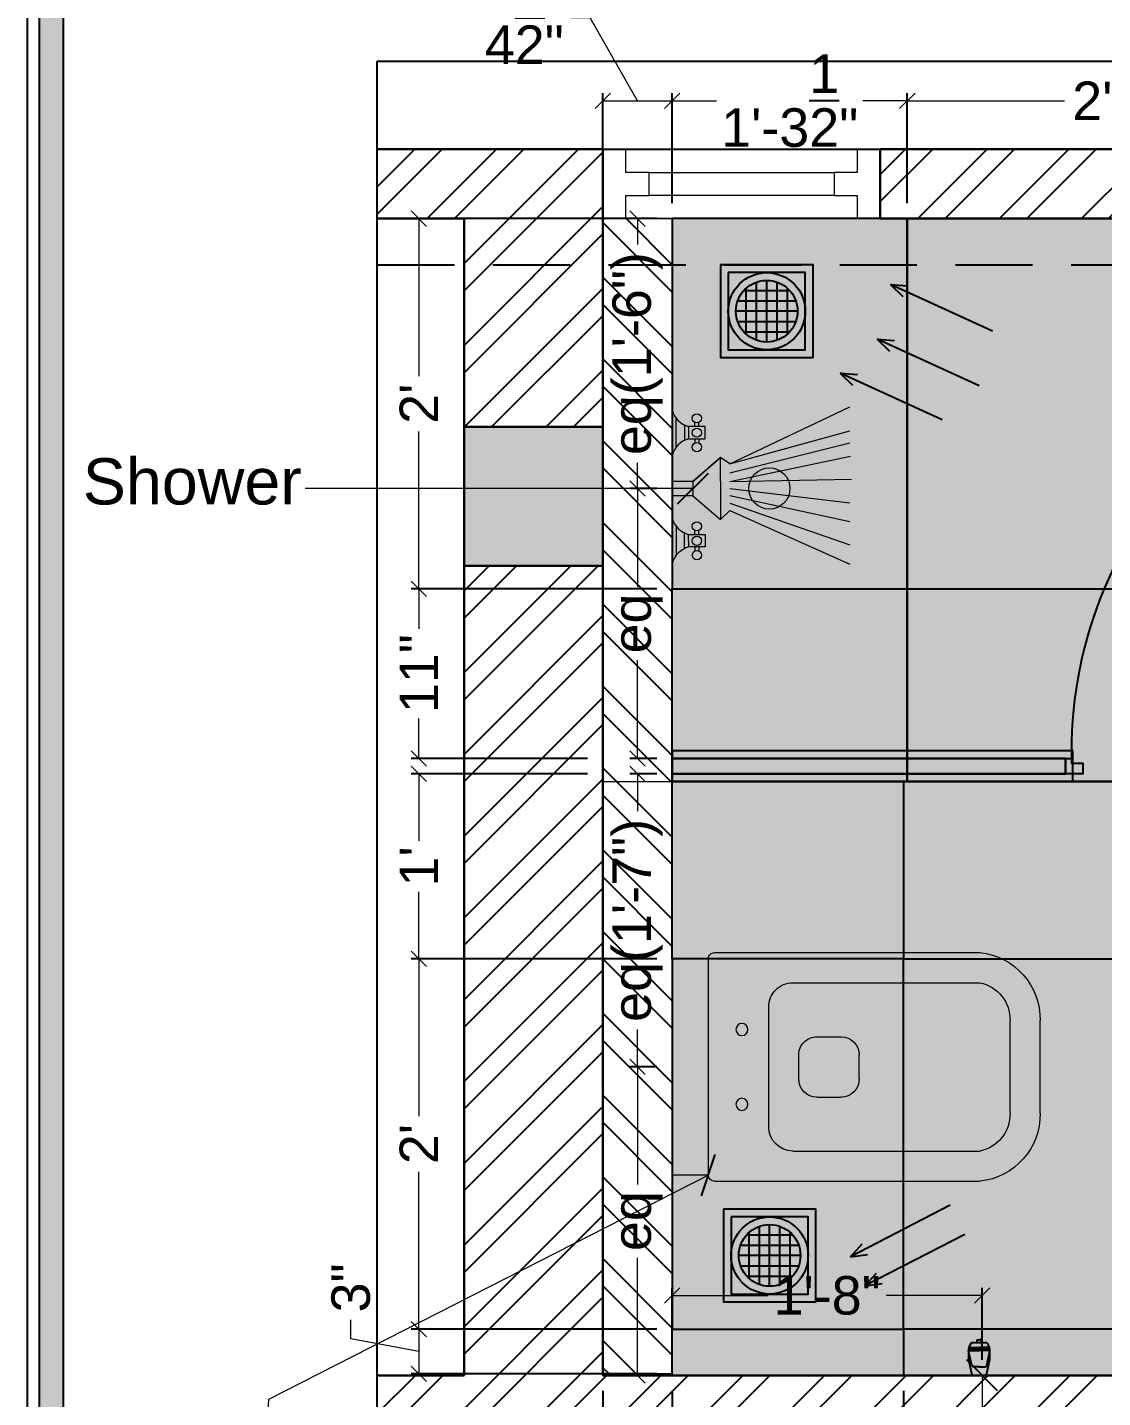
# Model space of a CAD drawing. Header units: millimetres. Extents: x 56222 to 3066687, y -650199 to -121287.
# Drawn here: x 148973.4 to 149043.1, y -183293.3 to -183204.5 of the extents above; entities that cross this region are included whole.
import ezdxf

# ---------------------------------------------------------------- set-up
doc = ezdxf.new("R2010")
doc.units = ezdxf.units.MM
doc.header["$MEASUREMENT"] = 0
doc.header["$PDMODE"] = 35
doc.linetypes.add('HIDDEN', pattern=[0.375, 0.25, -0.125])
doc.layers.get('Defpoints').update_dxf_attribs({"color": 220})
for name, color, linetype in [('AR ELE-5', 134, 'Continuous'), ('SANIT', 232, 'Continuous'), ('WC-DET', 8, 'Continuous')]:
    doc.layers.add(name, color=color, linetype=linetype)
for name, color, linetype, lineweight in [('BEAM', 160, 'HIDDEN', 25), ('COLUMN', 1, 'Continuous', 30), ('dim05', 1, 'Continuous', 13), ('ELEVATION', 250, 'Continuous', 9), ('FIRST FLOOR', 7, 'Continuous', 9), ('FIRST FLOOR ( DW_RAIL )', 7, 'Continuous', 9), ('FIRST FLOOR_( PLine )_', 251, 'Continuous', 30), ('FURNITURE', 32, 'Continuous', 9), ('LABALLING', 1, 'Continuous', 25), ('NAME PLATE', 7, 'Continuous', 25), ('UTILITY', 48, 'Continuous', 9), ('wall', 7, 'Continuous', 30), ('XX~SLAB ( BEAM )~ ( DIM )', 7, 'Continuous', 9)]:
    doc.layers.add(name, color=color, linetype=linetype, lineweight=lineweight)
doc.layers.add('hatch', color=253, linetype='Continuous', lineweight=0, transparency=0.4)
doc.layers.add('XX~SLAB ( PLINE )', color=251, linetype='Continuous', plot=False)
doc.styles.add('Aerial', font='arial.ttf')
doc.styles.add('Arial', font='arial.ttf')
doc.styles.get("Standard").update_dxf_attribs({"font": 'arial.ttf', "height": 6})
doc.dimstyles.new('ISO-25', dxfattribs={"dimtxt": 2.5, "dimasz": 1, "dimexe": 0.5, "dimexo": 1, "dimtad": 0, "dimdec": 1, "dimlunit": 4, "dimtxsty": 'Standard', "dimblk": 'OBLIQUE', "dimcen": 2.5, "dimclrd": 1, "dimclre": 1, "dimclrt": 5, "dimadec": 0, "dimazin": 0, "dimtfac": 1, "dimtdec": 1, "dimtmove": 0, "dimatfit": 3, "dimfxl": 1, "dimlwd": -1, "dimarcsym": 0})
doc.dimstyles.new('NEW ', dxfattribs={"dimtxt": 3, "dimasz": 2, "dimexe": 1, "dimexo": 1, "dimgap": 0.089996, "dimtad": 0, "dimtoh": 1, "dimzin": 3, "dimdsep": 46, "dimlunit": 4, "dimtxsty": 'Aerial', "dimblk": 'OBLIQUE', "dimcen": 0.089996, "dimdle": 1, "dimclrd": 252, "dimclre": 252, "dimclrt": 7, "dimadec": 0, "dimazin": 1, "dimtfac": 1, "dimtdec": 0, "dimtofl": 0, "dimtmove": 1, "dimatfit": 3, "dimldrblk": 'OBLIQUE', "dimfxl": 1, "dimtolj": 1, "dimtzin": 0, "dimlwd": 5, "dimlwe": 5, "dimarcsym": 0})
pattern_1 = [(45, (-4154.445, -2315.741), (-2.65165043, 2.65165043), []), (45, (-4152.677, -2315.741), (-2.65165043, 2.65165043), [])]

# ---------------------------------------------------------------- blocks, each defined once
blk = doc.blocks.new('A$C07311617')
at = {"layer": 'UTILITY'}
h = blk.add_hatch(color=7, dxfattribs=at)
h.paths.add_polyline_path([(-3.127, 2.017), (-3.127, 0), (-3.743, 0), (-3.743, 0.463), (-3.743, 1.416)])
h.paths.add_polyline_path([(-3.127, 0), (-3.127, -0.463), (-3.127, -2.017), (-3.743, -1.592), (-3.743, -0.463), (-3.743, 0)])
h = blk.add_hatch(color=7, dxfattribs=at)
h.paths.add_polyline_path([(0, 0.463), (0, 0), (-1.347, 0), (-1.347, 0.463)])
h.paths.add_polyline_path([(0, 0), (0, -0.463), (-1.347, -0.463), (-1.347, 0)])
at = {"layer": 'UTILITY', "color": 7}
for p, q in [((-3.743, 1.416), (-11.524, 4.901)), ((-3.743, 0.939), (-11.524, 3.663)), ((-1.735, 3.788), (-1.735, 4.055)), ((-1.468, 3.788), (-1.468, 4.055)), ((-0.801, 3.901), (-0.801, 2.882)), ((-0.267, 2.443), (-0.267, 4.331)), ((-1.735, 2.987), (-1.735, 2.72)), ((-1.468, 2.987), (-1.468, 2.72)), ((-3.743, 0.463), (-11.524, 2.152)), ((-3.127, 2.017), (-3.743, 1.416)), ((-3.127, -0.463), (-3.127, 2.017)), ((-1.347, 0.463), (-3.127, 2.017)), ((-3.743, 0), (-11.524, 0.925)), ((-3.127, 0.463), (-3.127, 1.416)), ((-1.347, -0.463), (-1.347, 0.463)), ((-1.347, 0.463), (0, 0.463)), ((0, -0.463), (0, 0.463)), ((-3.743, -0.463), (-11.621, -0.605)), ((-3.743, -0.463), (-11.574, -2.089)), ((-3.127, -0.463), (-3.127, -2.017)), ((-1.347, -0.463), (-3.127, -2.017)), ((-1.347, -0.463), (0, -0.463)), ((-3.743, -1.027), (-11.524, -2.957)), ((-3.743, -1.592), (-11.524, -5.299)), ((-3.743, -1.592), (-11.524, -3.73)), ((-3.743, -1.592), (-3.127, -2.017)), ((-1.735, -3.219), (-1.735, -2.952)), ((-1.468, -3.219), (-1.468, -2.952)), ((-0.801, -4.133), (-0.801, -3.115)), ((-0.267, -2.676), (-0.267, -4.564)), ((-1.735, -4.02), (-1.735, -4.287)), ((-1.468, -4.02), (-1.468, -4.287))]:
    blk.add_line(p, q, dxfattribs=at)
for points in [[(-1.068, 2.987), (-2.136, 2.987), (-2.136, 3.788), (-1.068, 3.788)], [(-1.068, -3.219), (-2.136, -3.219), (-2.136, -4.02), (-1.068, -4.02)]]:
    blk.add_lwpolyline(points, close=True, dxfattribs=at)
for points in [[(-1.347, 0.463), (-3.127, 2.017)], [(-3.127, -2.017), (-1.347, -0.463)]]:
    blk.add_lwpolyline(points, dxfattribs=at)
for centre, radius in [((-1.602, 4.321), 0.298), ((-1.602, 3.387), 0.298), ((-1.602, 2.453), 0.298), ((-6.306, 0), 1.335), ((-1.602, -2.685), 0.298), ((-1.602, -3.62), 0.298), ((-1.602, -4.554), 0.298)]:
    blk.add_circle(centre, radius, dxfattribs=at)
for centre, start, end in [((-1.468, 5.256), 285.25514, 344.74494), ((-1.468, 1.518), 15.25506, 74.74486), ((-1.468, -1.751), 285.25514, 344.74494), ((-1.468, -5.488), 15.25506, 74.74486)]:
    blk.add_arc(centre, 1.522, start, end, dxfattribs=at)
blk = doc.blocks.new('A$C775F2B7C')
at = {"layer": 'WC-DET', "color": 7}
for points in [[(0.0199, 0.0758), (0.0069, 0.0758, 0.150223), (0, 0.0598), (0, 0.0369), (0.0069, 0.004, 0.333354), (0.0114, 0), (0.0248, 0), (0.0382, 0, 0.333354), (0.0427, 0.004), (0.0496, 0.0369), (0.0496, 0.0598, 0.150223), (0.0427, 0.0758), (0.0297, 0.0758)], [(0.0199, 0.0758), (0.0199, 0.0819, -0.414214), (0.0206, 0.0826), (0.0248, 0.0826)], [(0.0248, 0.0758), (0.0199, 0.0758, 0.150223)], [(0.0297, 0.0758), (0.0297, 0.0819, 0.414214), (0.0289, 0.0826), (0.0248, 0.0826)], [(0.025, 0.0202), (0.0118, 0.0202, -0.354974), (0.0072, 0.0233), (0, 0.0572)], [(0.0246, 0.0202), (0.0378, 0.0202, 0.354974), (0.0423, 0.0233), (0.0496, 0.0572)]]:
    blk.add_lwpolyline(points, format="xyb", dxfattribs=at)
at = {"layer": 'WC-DET'}
for points in [[(0.0011, 0.0651), (0.0248, 0.0651)], [(0.0485, 0.0651), (0.0248, 0.0651)], [(0, 0.0575), (0.0248, 0.0575)], [(0.0005, 0.0627), (0.0248, 0.0627)], [(0.0491, 0.0627), (0.0248, 0.0627)], [(0.0496, 0.0575), (0.0248, 0.0575)]]:
    blk.add_lwpolyline(points, dxfattribs=at)
at = {"layer": 'WC-DET', "color": 7}
blk.add_lwpolyline([(0.0297, 0.0758), (0.0248, 0.0758)], dxfattribs=at)
blk = doc.blocks.new('NAHNYsquare')
at = {"color": 253}
for p, q in [((4.491, -1.652), (1.509, -1.652)), ((1.667, -4.476), (1.667, -1.495)), ((2.333, -4.871), (2.333, -1.1)), ((3, -0.986), (3, -4.986)), ((3.667, -4.871), (3.667, -1.1)), ((4.333, -4.476), (4.333, -1.495)), ((4.886, -2.319), (1.114, -2.319)), ((5, -2.986), (1, -2.986)), ((4.886, -3.652), (1.114, -3.652)), ((4.491, -4.319), (1.509, -4.319))]:
    blk.add_line(p, q, dxfattribs=at)
for points in [[(0, -5.986), (6, -5.986), (6, 0.014), (0, 0.014)], [(0.5, -5.486), (5.5, -5.486), (5.5, -0.486), (0.5, -0.486)]]:
    blk.add_lwpolyline(points, close=True)
for radius in [2.5, 2]:
    blk.add_circle((3, -2.986), radius)
blk = doc.blocks.new('_Oblique')
at = {"layer": 'wall', "color": 0, "lineweight": -2}
blk.add_line((-0.5, -0.5), (0.5, 0.5), dxfattribs=at)
blk = doc.blocks.new('*D913')
at = {"layer": 'Defpoints', "color": 0, "lineweight": 25, "transparency": 16777216}
for p in [(149010.708, -183291.896), (149015.208, -183291.896), (149010.708, -183299.703)]:
    blk.add_point(p, dxfattribs=at)
at = {"layer": 'dim05', "color": 1, "linetype": 'Continuous', "lineweight": -2, "transparency": 16777216}
for p, q in [((149010.708, -183292.896), (149010.708, -183300.203)), ((149015.208, -183292.896), (149015.208, -183300.203))]:
    blk.add_line(p, q, dxfattribs=at)
at = {"layer": 'dim05', "color": 1, "linetype": 'Continuous', "transparency": 16777216}
for p, q in [((149015.208, -183299.703), (149010.708, -183299.703)), ((149012.958, -183299.703), (149015.479, -183309.059)), ((149015.479, -183309.059), (149016.729, -183309.059))]:
    blk.add_line(p, q, dxfattribs=at)
at = {"layer": 'dim05', "color": 1, "transparency": 16777216, "rotation": 180}
blk.add_blockref('_Oblique', (149010.708, -183299.703), dxfattribs=at)
at = {"layer": 'dim05', "color": 1, "transparency": 16777216}
blk.add_blockref('_Oblique', (149015.208, -183299.703), dxfattribs=at)
at = {"layer": 'dim05', "color": 5, "lineweight": 25, "transparency": 16777216, "insert": (149019.753, -183309.059), "char_height": 2.5, "attachment_point": 5, "style": 'Arial'}
blk.add_mtext('4{\\H1x;\\S1/2;}"', dxfattribs=at)
blk = doc.blocks.new('*D914')
at = {"layer": 'Defpoints', "color": 0, "lineweight": 25, "transparency": 16777216}
for p in [(148998.781, -183264.896), (149015.208, -183264.896), (149015.208, -183288.896)]:
    blk.add_point(p, dxfattribs=at)
at = {"layer": 'dim05', "color": 1, "linetype": 'Continuous', "lineweight": -2, "transparency": 16777216}
for p, q in [((149014.208, -183264.896), (148998.281, -183264.896)), ((149014.208, -183288.896), (148998.281, -183288.896))]:
    blk.add_line(p, q, dxfattribs=at)
at = {"layer": 'dim05', "color": 1, "linetype": 'Continuous', "transparency": 16777216}
for p, q in [((148998.781, -183264.896), (148998.781, -183275.099)), ((148998.781, -183288.896), (148998.781, -183278.692))]:
    blk.add_line(p, q, dxfattribs=at)
at = {"layer": 'dim05', "color": 1, "transparency": 16777216}
for p, rotation in [((148998.781, -183264.896), 90), ((148998.781, -183288.896), 270)]:
    blk.add_blockref('_Oblique', p, dxfattribs=dict(at, rotation=rotation))
at = {"layer": 'dim05', "color": 5, "lineweight": 25, "transparency": 16777216, "insert": (148998.781, -183276.896), "char_height": 2.5, "attachment_point": 5, "rotation": 90, "style": 'Arial'}
blk.add_mtext("2'", dxfattribs=at)
blk = doc.blocks.new('*D915')
at = {"layer": 'Defpoints', "color": 0, "lineweight": 25, "transparency": 16777216}
for p in [(148998.781, -183252.896), (149010.708, -183252.896), (149015.208, -183264.896)]:
    blk.add_point(p, dxfattribs=at)
at = {"layer": 'dim05', "color": 1, "linetype": 'Continuous', "lineweight": -2, "transparency": 16777216}
for p, q in [((149009.708, -183252.896), (148998.281, -183252.896)), ((149014.208, -183264.896), (148998.281, -183264.896))]:
    blk.add_line(p, q, dxfattribs=at)
at = {"layer": 'dim05', "color": 1, "linetype": 'Continuous', "transparency": 16777216}
for p, q in [((148998.781, -183252.896), (148998.781, -183257.238)), ((148998.781, -183264.896), (148998.781, -183260.553))]:
    blk.add_line(p, q, dxfattribs=at)
at = {"layer": 'dim05', "color": 1, "transparency": 16777216}
for p, rotation in [((148998.781, -183252.896), 90), ((148998.781, -183264.896), 270)]:
    blk.add_blockref('_Oblique', p, dxfattribs=dict(at, rotation=rotation))
at = {"layer": 'dim05', "color": 5, "lineweight": 25, "transparency": 16777216, "insert": (148998.781, -183258.896), "char_height": 2.5, "attachment_point": 5, "rotation": 90, "style": 'Arial'}
blk.add_mtext("1'", dxfattribs=at)
blk = doc.blocks.new('*D916')
at = {"layer": 'Defpoints', "color": 0, "lineweight": 25, "transparency": 16777216}
for p in [(148998.781, -183240.896), (149015.208, -183240.896), (149010.708, -183251.896)]:
    blk.add_point(p, dxfattribs=at)
at = {"layer": 'dim05', "color": 1, "linetype": 'Continuous', "lineweight": -2, "transparency": 16777216}
for p, q in [((149014.208, -183240.896), (148998.281, -183240.896)), ((149009.708, -183251.896), (148998.281, -183251.896))]:
    blk.add_line(p, q, dxfattribs=at)
at = {"layer": 'dim05', "color": 1, "linetype": 'Continuous', "transparency": 16777216}
for p, q in [((148998.781, -183240.896), (148998.781, -183243.481)), ((148998.781, -183251.896), (148998.781, -183249.311))]:
    blk.add_line(p, q, dxfattribs=at)
at = {"layer": 'dim05', "color": 1, "transparency": 16777216}
for p, rotation in [((148998.781, -183240.896), 90), ((148998.781, -183251.896), 270)]:
    blk.add_blockref('_Oblique', p, dxfattribs=dict(at, rotation=rotation))
at = {"layer": 'dim05', "color": 5, "lineweight": 25, "transparency": 16777216, "insert": (148998.781, -183246.396), "char_height": 2.5, "attachment_point": 5, "rotation": 90, "style": 'Arial'}
blk.add_mtext('11"', dxfattribs=at)
blk = doc.blocks.new('*D917')
at = {"layer": 'Defpoints', "color": 0, "lineweight": 25, "transparency": 16777216}
for p in [(149015.208, -183209.256), (149010.708, -183216.896), (149015.208, -183216.896)]:
    blk.add_point(p, dxfattribs=at)
at = {"layer": 'dim05', "color": 1, "linetype": 'Continuous', "transparency": 16777216}
for p, q in [((149009.893, -183203.865), (149008.643, -183203.865)), ((149012.958, -183209.256), (149009.893, -183203.865)), ((149010.708, -183209.256), (149015.208, -183209.256))]:
    blk.add_line(p, q, dxfattribs=at)
at = {"layer": 'dim05', "color": 1, "linetype": 'Continuous', "lineweight": -2, "transparency": 16777216}
for p, q in [((149010.708, -183215.896), (149010.708, -183208.756)), ((149015.208, -183215.896), (149015.208, -183208.756))]:
    blk.add_line(p, q, dxfattribs=at)
at = {"layer": 'dim05', "color": 1, "transparency": 16777216, "rotation": 180}
blk.add_blockref('_Oblique', (149010.708, -183209.256), dxfattribs=at)
at = {"layer": 'dim05', "color": 1, "transparency": 16777216}
blk.add_blockref('_Oblique', (149015.208, -183209.256), dxfattribs=at)
at = {"layer": 'dim05', "color": 5, "lineweight": 25, "transparency": 16777216, "insert": (149005.619, -183203.865), "char_height": 2.5, "attachment_point": 5, "style": 'Arial'}
blk.add_mtext('4{\\H1x;\\S1/2;}"', dxfattribs=at)
blk = doc.blocks.new('*D918')
at = {"layer": 'Defpoints', "color": 0, "lineweight": 25, "transparency": 16777216}
for p in [(149030.458, -183209.256), (149015.208, -183216.896), (149030.458, -183216.896)]:
    blk.add_point(p, dxfattribs=at)
at = {"layer": 'dim05', "color": 1, "linetype": 'Continuous', "lineweight": -2, "transparency": 16777216}
for p, q in [((149015.208, -183215.896), (149015.208, -183208.756)), ((149030.458, -183215.896), (149030.458, -183208.756))]:
    blk.add_line(p, q, dxfattribs=at)
at = {"layer": 'dim05', "color": 1, "linetype": 'Continuous', "transparency": 16777216}
for p, q in [((149015.208, -183209.256), (149018.092, -183209.256)), ((149030.458, -183209.256), (149027.575, -183209.256))]:
    blk.add_line(p, q, dxfattribs=at)
at = {"layer": 'dim05', "color": 1, "transparency": 16777216, "rotation": 180}
blk.add_blockref('_Oblique', (149015.208, -183209.256), dxfattribs=at)
at = {"layer": 'dim05', "color": 1, "transparency": 16777216}
blk.add_blockref('_Oblique', (149030.458, -183209.256), dxfattribs=at)
at = {"layer": 'dim05', "color": 5, "lineweight": 25, "transparency": 16777216, "insert": (149022.833, -183209.256), "char_height": 2.5, "attachment_point": 5, "style": 'Arial'}
blk.add_mtext('1\'-3{\\H1x;\\S1/2;}"', dxfattribs=at)
blk = doc.blocks.new('*D919')
at = {"layer": 'Defpoints', "color": 0, "lineweight": 25, "transparency": 16777216}
for p in [(149030.458, -183209.256), (149030.458, -183216.896), (149054.458, -183216.896)]:
    blk.add_point(p, dxfattribs=at)
at = {"layer": 'dim05', "color": 1, "linetype": 'Continuous', "lineweight": -2, "transparency": 16777216}
for p, q in [((149030.458, -183215.896), (149030.458, -183208.756)), ((149054.458, -183215.896), (149054.458, -183208.756))]:
    blk.add_line(p, q, dxfattribs=at)
at = {"layer": 'dim05', "color": 1, "linetype": 'Continuous', "transparency": 16777216}
for p, q in [((149030.458, -183209.256), (149040.662, -183209.256)), ((149054.458, -183209.256), (149044.255, -183209.256))]:
    blk.add_line(p, q, dxfattribs=at)
at = {"layer": 'dim05', "color": 1, "transparency": 16777216, "rotation": 180}
blk.add_blockref('_Oblique', (149030.458, -183209.256), dxfattribs=at)
at = {"layer": 'dim05', "color": 1, "transparency": 16777216}
blk.add_blockref('_Oblique', (149054.458, -183209.256), dxfattribs=at)
at = {"layer": 'dim05', "color": 5, "lineweight": 25, "transparency": 16777216, "insert": (149042.458, -183209.256), "char_height": 2.5, "attachment_point": 5, "style": 'Arial'}
blk.add_mtext("2'", dxfattribs=at)
blk = doc.blocks.new('*D889')
at = {"layer": 'Defpoints', "color": 0, "lineweight": 25, "transparency": 16777216}
for p in [(149030.208, -183291.896), (149054.458, -183291.896), (149054.458, -183299.703)]:
    blk.add_point(p, dxfattribs=at)
at = {"layer": 'dim05', "color": 1, "linetype": 'Continuous', "lineweight": -2, "transparency": 16777216}
for p, q in [((149030.208, -183292.896), (149030.208, -183300.203)), ((149054.458, -183292.896), (149054.458, -183300.203))]:
    blk.add_line(p, q, dxfattribs=at)
at = {"layer": 'dim05', "color": 1, "linetype": 'Continuous', "transparency": 16777216}
for p, q in [((149030.208, -183299.703), (149040.537, -183299.703)), ((149054.458, -183299.703), (149044.13, -183299.703))]:
    blk.add_line(p, q, dxfattribs=at)
at = {"layer": 'dim05', "color": 1, "transparency": 16777216, "rotation": 180}
blk.add_blockref('_Oblique', (149030.208, -183299.703), dxfattribs=at)
at = {"layer": 'dim05', "color": 1, "transparency": 16777216}
blk.add_blockref('_Oblique', (149054.458, -183299.703), dxfattribs=at)
at = {"layer": 'dim05', "color": 5, "lineweight": 25, "transparency": 16777216, "insert": (149042.333, -183299.703), "char_height": 2.5, "attachment_point": 5, "style": 'Arial'}
blk.add_mtext("2'", dxfattribs=at)
blk = doc.blocks.new('*D890')
at = {"layer": 'Defpoints', "color": 0, "lineweight": 25, "transparency": 16777216}
for p in [(149015.208, -183291.896), (149030.208, -183291.896), (149015.208, -183299.703)]:
    blk.add_point(p, dxfattribs=at)
at = {"layer": 'dim05', "color": 1, "linetype": 'Continuous', "lineweight": -2, "transparency": 16777216}
for p, q in [((149015.208, -183292.896), (149015.208, -183300.203)), ((149030.208, -183292.896), (149030.208, -183300.203))]:
    blk.add_line(p, q, dxfattribs=at)
at = {"layer": 'dim05', "color": 1, "linetype": 'Continuous', "transparency": 16777216}
for p, q in [((149015.208, -183299.703), (149018.878, -183299.703)), ((149030.208, -183299.703), (149026.538, -183299.703))]:
    blk.add_line(p, q, dxfattribs=at)
at = {"layer": 'dim05', "color": 1, "transparency": 16777216, "rotation": 180}
blk.add_blockref('_Oblique', (149015.208, -183299.703), dxfattribs=at)
at = {"layer": 'dim05', "color": 1, "transparency": 16777216}
blk.add_blockref('_Oblique', (149030.208, -183299.703), dxfattribs=at)
at = {"layer": 'dim05', "color": 5, "lineweight": 25, "transparency": 16777216, "insert": (149022.708, -183299.703), "char_height": 2.5, "attachment_point": 5, "style": 'Arial'}
blk.add_mtext('1\'-3"', dxfattribs=at)
blk = doc.blocks.new('*D891')
at = {"layer": 'Defpoints', "color": 0, "lineweight": 25, "transparency": 16777216}
for p in [(149015.208, -183288.896), (148998.781, -183291.802), (149015.208, -183291.802)]:
    blk.add_point(p, dxfattribs=at)
at = {"layer": 'dim05', "color": 1, "linetype": 'Continuous', "transparency": 16777216}
for p, q in [((148994.371, -183289.535), (148994.371, -183288.285)), ((148998.781, -183290.349), (148994.371, -183289.535)), ((148998.781, -183288.896), (148998.781, -183291.802))]:
    blk.add_line(p, q, dxfattribs=at)
at = {"layer": 'dim05', "color": 1, "linetype": 'Continuous', "lineweight": -2, "transparency": 16777216}
for p, q in [((149014.208, -183288.896), (148998.281, -183288.896)), ((149014.208, -183291.802), (148998.281, -183291.802))]:
    blk.add_line(p, q, dxfattribs=at)
at = {"layer": 'dim05', "color": 1, "transparency": 16777216}
for p, rotation in [((148998.781, -183288.896), 90), ((148998.781, -183291.802), 270)]:
    blk.add_blockref('_Oblique', p, dxfattribs=dict(at, rotation=rotation))
at = {"layer": 'dim05', "color": 5, "lineweight": 25, "transparency": 16777216, "insert": (148994.371, -183286.224), "char_height": 2.5, "attachment_point": 5, "rotation": 90, "style": 'Arial'}
blk.add_mtext('3"', dxfattribs=at)
blk = doc.blocks.new('*D893')
at = {"layer": 'Defpoints', "color": 0, "lineweight": 25, "transparency": 16777216}
for p in [(148998.781, -183216.896), (149015.208, -183216.896), (149015.208, -183240.896)]:
    blk.add_point(p, dxfattribs=at)
at = {"layer": 'dim05', "color": 1, "linetype": 'Continuous', "lineweight": -2, "transparency": 16777216}
for p, q in [((149014.208, -183216.896), (148998.281, -183216.896)), ((149014.208, -183240.896), (148998.281, -183240.896))]:
    blk.add_line(p, q, dxfattribs=at)
at = {"layer": 'dim05', "color": 1, "linetype": 'Continuous', "transparency": 16777216}
for p, q in [((148998.781, -183216.896), (148998.781, -183227.099)), ((148998.781, -183240.896), (148998.781, -183230.692))]:
    blk.add_line(p, q, dxfattribs=at)
at = {"layer": 'dim05', "color": 1, "transparency": 16777216}
for p, rotation in [((148998.781, -183216.896), 90), ((148998.781, -183240.896), 270)]:
    blk.add_blockref('_Oblique', p, dxfattribs=dict(at, rotation=rotation))
at = {"layer": 'dim05', "color": 5, "lineweight": 25, "transparency": 16777216, "insert": (148998.781, -183228.896), "char_height": 2.5, "attachment_point": 5, "rotation": 90, "style": 'Arial'}
blk.add_mtext("2'", dxfattribs=at)
blk = doc.blocks.new('A$C3EC62B37')
at = {"layer": 'FURNITURE', "lineweight": 30, "ltscale": 0.25, "true_color": 0xffffff}
h = blk.add_hatch(color=7, dxfattribs=at)
h.dxf.hatch_style = 1
h.paths.add_polyline_path([(-12.217, 0), (-12.217, 2.348), (-26.261, 2.348), (-26.261, 0)])
h.paths.add_polyline_path([(-26.261, 2.348), (-12.217, 2.348, 0.414214), (-11.826, 2.739), (-11.826, 19.957, 0.388639), (-16.239, 23.87), (-22.378, 23.87, 0.379499), (-26.652, 19.957), (-26.652, 2.739, 0.414214)])
h.paths.add_polyline_path([(-15.348, 6.261), (-23.13, 6.261, -0.414214), (-24.695, 7.826), (-24.695, 19.957, -0.349567), (-22.372, 21.913), (-16.239, 21.913, -0.364948), (-13.782, 19.957), (-13.782, 7.826, -0.414214)], flags=16)
h.paths.add_polyline_path([(-18.456, 8.217), (-20.022, 8.217, -0.414214), (-21.195, 9.391), (-21.195, 10.957, -0.414214), (-20.022, 12.13), (-18.456, 12.13, -0.414214), (-17.282, 10.957), (-17.282, 9.391, -0.414214)], flags=0)
h.paths.add_polyline_path([(-22.056, 4.525, -1), (-21.273, 4.525, -1)], flags=16)
at = {"layer": 'FURNITURE', "color": 0, "linetype": 'ByBlock', "lineweight": -2}
for p, q in [((-22.239, 23.87), (-16.239, 23.87)), ((-22.239, 21.913), (-16.239, 21.913)), ((-26.652, 2.739), (-26.652, 19.957)), ((-24.695, 7.826), (-24.695, 19.957)), ((-13.782, 7.826), (-13.782, 19.957)), ((-11.826, 2.739), (-11.826, 19.957)), ((-20.022, 12.13), (-18.456, 12.13)), ((-21.195, 9.391), (-21.195, 10.957)), ((-17.282, 9.391), (-17.282, 10.957)), ((-20.022, 8.217), (-18.456, 8.217)), ((-23.13, 6.261), (-15.348, 6.261)), ((-26.261, 2.348), (-12.217, 2.348)), ((-26.261, 2.348), (-26.261, 0)), ((-12.217, 2.348), (-12.217, 0)), ((-26.261, 0), (-12.217, 0)), ((-26.261, 0), (-12.217, 0))]:
    blk.add_line(p, q, dxfattribs=at)
for centre in [(-21.665, 4.525), (-16.813, 4.525)]:
    blk.add_circle(centre, 0.391, dxfattribs=at)
for centre, radius, start, end in [((-22.308, 19.503), 4.367, 89.08725, 174.03952), ((-16.169, 19.503), 4.367, 5.96048, 90.91275), ((-22.305, 19.476), 2.438, 88.43702, 168.63483), ((-16.172, 19.476), 2.438, 11.36517, 91.56298), ((-20.022, 10.957), 1.174, 90, 180), ((-18.456, 10.957), 1.174, 0, 90), ((-20.022, 9.391), 1.174, 180, 270), ((-18.456, 9.391), 1.174, 270, 0), ((-23.13, 7.826), 1.565, 180, 270), ((-15.348, 7.826), 1.565, 270, 0), ((-26.261, 2.739), 0.391, 180, 270), ((-12.217, 2.739), 0.391, 270, 0)]:
    blk.add_arc(centre, radius, start, end, dxfattribs=at)
blk = doc.blocks.new('*D894')
at = {"layer": 'Defpoints', "color": 0, "lineweight": 25, "transparency": 16777216}
for p in [(149035.312, -183286.725), (149015.208, -183291.802), (149035.312, -183291.896)]:
    blk.add_point(p, dxfattribs=at)
at = {"layer": 'dim05', "color": 1, "linetype": 'Continuous', "lineweight": -2, "transparency": 16777216}
for p, q in [((149015.208, -183290.802), (149015.208, -183286.225)), ((149035.312, -183290.896), (149035.312, -183286.225))]:
    blk.add_line(p, q, dxfattribs=at)
at = {"layer": 'dim05', "color": 1, "linetype": 'Continuous', "transparency": 16777216}
for p, q in [((149015.208, -183286.725), (149021.43, -183286.725)), ((149035.312, -183286.725), (149029.09, -183286.725))]:
    blk.add_line(p, q, dxfattribs=at)
at = {"layer": 'dim05', "color": 1, "transparency": 16777216, "rotation": 180}
blk.add_blockref('_Oblique', (149015.208, -183286.725), dxfattribs=at)
at = {"layer": 'dim05', "color": 1, "transparency": 16777216}
blk.add_blockref('_Oblique', (149035.312, -183286.725), dxfattribs=at)
at = {"layer": 'dim05', "color": 5, "lineweight": 25, "transparency": 16777216, "insert": (149025.26, -183286.725), "char_height": 2.5, "attachment_point": 5, "style": 'Arial'}
blk.add_mtext('1\'-8"', dxfattribs=at)
blk = doc.blocks.new('*D895')
at = {"layer": 'Defpoints', "color": 0, "lineweight": 25, "transparency": 16777216}
for p in [(149012.958, -183271.896), (149015.208, -183271.896), (149015.208, -183291.896)]:
    blk.add_point(p, dxfattribs=at)
at = {"layer": 'dim05', "color": 1, "linetype": 'Continuous', "lineweight": -2, "transparency": 16777216}
for p, q in [((149014.208, -183271.896), (149012.458, -183271.896)), ((149014.208, -183291.896), (149012.458, -183291.896))]:
    blk.add_line(p, q, dxfattribs=at)
at = {"layer": 'dim05', "color": 1, "linetype": 'Continuous', "transparency": 16777216}
for p, q in [((149012.958, -183271.896), (149012.958, -183279.518)), ((149012.958, -183291.896), (149012.958, -183284.274))]:
    blk.add_line(p, q, dxfattribs=at)
at = {"layer": 'dim05', "color": 1, "transparency": 16777216}
for p, rotation in [((149012.958, -183271.896), 90), ((149012.958, -183291.896), 270)]:
    blk.add_blockref('_Oblique', p, dxfattribs=dict(at, rotation=rotation))
at = {"layer": 'dim05', "color": 5, "lineweight": 25, "transparency": 16777216, "insert": (149012.958, -183281.896), "char_height": 2.5, "attachment_point": 5, "rotation": 90, "style": 'Arial'}
blk.add_mtext('eq', dxfattribs=at)
blk = doc.blocks.new('*D896')
at = {"layer": 'Defpoints', "color": 0, "lineweight": 25, "transparency": 16777216}
for p in [(149012.958, -183252.896), (149015.208, -183252.896), (149015.208, -183271.896)]:
    blk.add_point(p, dxfattribs=at)
at = {"layer": 'dim05', "color": 1, "linetype": 'Continuous', "lineweight": -2, "transparency": 16777216}
for p, q in [((149014.208, -183252.896), (149012.458, -183252.896)), ((149014.208, -183271.896), (149012.458, -183271.896))]:
    blk.add_line(p, q, dxfattribs=at)
at = {"layer": 'dim05', "color": 1, "linetype": 'Continuous', "transparency": 16777216}
for p, q in [((149012.958, -183252.896), (149012.958, -183255.315)), ((149012.958, -183271.896), (149012.958, -183269.476))]:
    blk.add_line(p, q, dxfattribs=at)
at = {"layer": 'dim05', "color": 1, "transparency": 16777216}
for p, rotation in [((149012.958, -183252.896), 90), ((149012.958, -183271.896), 270)]:
    blk.add_blockref('_Oblique', p, dxfattribs=dict(at, rotation=rotation))
at = {"layer": 'dim05', "color": 5, "lineweight": 25, "transparency": 16777216, "insert": (149012.958, -183262.396), "char_height": 2.5, "attachment_point": 5, "rotation": 90, "style": 'Arial'}
blk.add_mtext('eq(1\'-7")', dxfattribs=at)
blk = doc.blocks.new('*D897')
at = {"layer": 'Defpoints', "color": 0, "lineweight": 25, "transparency": 16777216}
for p in [(149012.958, -183234.396), (149015.208, -183234.396), (149015.208, -183251.896)]:
    blk.add_point(p, dxfattribs=at)
at = {"layer": 'dim05', "color": 1, "linetype": 'Continuous', "lineweight": -2, "transparency": 16777216}
for p, q in [((149014.208, -183234.396), (149012.458, -183234.396)), ((149014.208, -183251.896), (149012.458, -183251.896))]:
    blk.add_line(p, q, dxfattribs=at)
at = {"layer": 'dim05', "color": 1, "linetype": 'Continuous', "transparency": 16777216}
for p, q in [((149012.958, -183234.396), (149012.958, -183240.768)), ((149012.958, -183251.896), (149012.958, -183245.524))]:
    blk.add_line(p, q, dxfattribs=at)
at = {"layer": 'dim05', "color": 1, "transparency": 16777216}
for p, rotation in [((149012.958, -183234.396), 90), ((149012.958, -183251.896), 270)]:
    blk.add_blockref('_Oblique', p, dxfattribs=dict(at, rotation=rotation))
at = {"layer": 'dim05', "color": 5, "lineweight": 25, "transparency": 16777216, "insert": (149012.958, -183243.146), "char_height": 2.5, "attachment_point": 5, "rotation": 90, "style": 'Arial'}
blk.add_mtext('eq', dxfattribs=at)
blk = doc.blocks.new('*D898')
at = {"layer": 'Defpoints', "color": 0, "lineweight": 25, "transparency": 16777216}
for p in [(149012.958, -183216.896), (149015.208, -183216.896), (149015.208, -183234.396)]:
    blk.add_point(p, dxfattribs=at)
at = {"layer": 'dim05', "color": 1, "linetype": 'Continuous', "lineweight": -2, "transparency": 16777216}
for p, q in [((149014.208, -183216.896), (149012.458, -183216.896)), ((149014.208, -183234.396), (149012.458, -183234.396))]:
    blk.add_line(p, q, dxfattribs=at)
at = {"layer": 'dim05', "color": 1, "linetype": 'Continuous', "transparency": 16777216}
for p, q in [((149012.958, -183216.896), (149012.958, -183218.565)), ((149012.958, -183234.396), (149012.958, -183232.726))]:
    blk.add_line(p, q, dxfattribs=at)
at = {"layer": 'dim05', "color": 1, "transparency": 16777216}
for p, rotation in [((149012.958, -183216.896), 90), ((149012.958, -183234.396), 270)]:
    blk.add_blockref('_Oblique', p, dxfattribs=dict(at, rotation=rotation))
at = {"layer": 'dim05', "color": 5, "lineweight": 25, "transparency": 16777216, "insert": (149012.958, -183225.646), "char_height": 2.5, "attachment_point": 5, "rotation": 90, "style": 'Arial'}
blk.add_mtext('eq(1\'-6")', dxfattribs=at)

msp = doc.modelspace()

# ---------------------------------------------------------------- hatches: boundary and pattern name
at = {"layer": 'hatch', "linetype": 'Continuous', "lineweight": 25}
h = msp.add_hatch(dxfattribs=at)
h.set_pattern_fill('ANSI32', color=256, scale=10, style=0)
h.set_pattern_definition(pattern_1)
h.paths.add_polyline_path([(149072.208, -183291.896), (149010.708, -183291.896), (149010.708, -183239.396), (149001.708, -183239.396), (149001.708, -183291.896), (148996.085, -183291.896), (148996.085, -183296.396), (149006.208, -183296.396), (149006.208, -183303.39), (149010.708, -183303.39), (149010.708, -183296.396), (149072.208, -183296.396)])
h.paths.add_polyline_path([(149010.708, -183212.396), (148996.085, -183212.396), (148996.085, -183216.896), (149001.708, -183216.896), (149001.708, -183230.396), (149010.708, -183230.396)])
h.paths.add_polyline_path([(149111.208, -183216.896), (149113.769, -183216.896), (149113.769, -183212.396), (149028.708, -183212.396), (149028.708, -183216.896), (149102.208, -183216.896), (149102.208, -183230.396), (149111.208, -183230.396)])
h.paths.add_polyline_path([(149106.708, -183239.396), (149102.208, -183239.396), (149102.208, -183303.39), (149106.708, -183303.39)])
h = msp.add_hatch(dxfattribs=at)
h.set_pattern_fill('ANSI32', color=256, scale=10, style=0)
h.set_pattern_definition(pattern_1)
h.paths.add_polyline_path([(149010.708, -183212.396), (148996.085, -183212.396), (148996.085, -183216.896), (149001.708, -183216.896), (149001.708, -183230.396), (149010.708, -183230.396)])
h = msp.add_hatch(dxfattribs=at)
h.set_pattern_fill('ANSI32', color=256, scale=10, angle=90, style=0)
h.set_pattern_definition([(135, (-4154.445, -2315.741), (-2.65165043, -2.65165043), []), (135, (-4154.445, -2313.9732), (-2.65165043, -2.65165043), [])])
h.paths.add_polyline_path([(149015.208, -183251.402), (149010.708, -183251.402), (149010.708, -183291.802), (149015.208, -183291.802), (149015.208, -183288.896), (149015.208, -183264.896)])
h.paths.add_polyline_path([(149015.208, -183233.933), (149015.208, -183233.933), (149015.208, -183234.859), (149016.556, -183234.858), (149016.555, -183233.932), (149015.208, -183233.933), (149015.208, -183234.859), (149015.208, -183234.859), (149015.208, -183233.933), (149015.208, -183216.896), (149010.708, -183216.896), (149010.708, -183251.402), (149015.208, -183251.402)])
h = msp.add_hatch(dxfattribs=at)
h.set_pattern_fill('AR-CONC', color=256, scale=0.5)
h.set_pattern_definition([(50, (-4154.4448, -2315.741), (3.586300913, -0.313760675), [0.375, -4.125]), (355, (-4154.445, -2315.741), (-0.69375667, 3.76096067), [0.3, -3.3]), (100.4514445, (-4154.146, -2315.767), (2.892544234, 3.447199955), [0.31870096, -3.50571056]), (46.1842, (-4154.445, -2314.741), (5.33620665, -0.8275964), [0.5625, -6.1875]), (96.6356355, (-4154, -2314.81), (4.67330973, 4.870593), [0.47805171, -5.2585688]), (351.184164, (-4154.445, -2314.741), (4.67330973, 4.870593), [0.45, -4.95]), (21, (-4153.9448, -2314.991), (2.98453526, -2.013094453), [0.375, -4.125]), (326, (-4153.945, -2314.991), (1.21657666, 3.625750225), [0.3, -3.3]), (71.4514447, (-4153.696, -2315.1588), (4.201111884, 1.612655764), [0.31870095, -3.50571056]), (37.5, (-4154.4448, -2315.741), (0.0607992766, 1.664469269), [0, -3.26, 0, -3.35, 0, -3.3125]), (7.5, (-4154.4448, -2315.741), (1.315347687, 1.97205856), [0, -1.91, 0, -3.185, 0, -1.2625]), (327.5, (-4155.5598, -2315.741), (2.669112181, -0.112774359), [0, -1.25, 0, -3.9, 0, -5.175]), (317.5, (-4156.0598, -2315.741), (2.915930847, 0.500524912), [0, -1.625, 0, -2.59, 0, -3.675])])
h.paths.add_polyline_path([(149111.208, -183230.396), (149102.208, -183230.396), (149102.208, -183239.396), (149111.208, -183239.396)])
h.paths.add_polyline_path([(149010.708, -183230.396), (149001.708, -183230.396), (149001.708, -183239.396), (149010.708, -183239.396)])
h = msp.add_hatch(color=256, dxfattribs=at)
h.dxf.hatch_style = 1
h.paths.add_polyline_path([(149015.208, -183253.389), (149041.205, -183253.389), (149041.205, -183251.402), (149015.208, -183251.402)])
at = {"layer": 'NAME PLATE', "true_color": 0xd39e00}
h = msp.add_hatch(color=42, dxfattribs=at)
h.paths.add_polyline_path([(148974.167, -183338.392), (149195.954, -183338.392), (149195.954, -183182.282), (148974.167, -183182.282)])
h.paths.add_polyline_path([(148975.724, -183336.835), (149194.398, -183336.835), (149194.398, -183183.838), (148975.724, -183183.838)], flags=16)
at = {"layer": 'XX~SLAB ( BEAM )~ ( DIM )', "linetype": 'Continuous', "lineweight": 25, "true_color": 0x465e1c, "transparency": 33554556}
h = msp.add_hatch(color=69, dxfattribs=at)
h.dxf.hatch_style = 1
h.paths.add_polyline_path([(149102.208, -183264.896), (149078.208, -183264.896), (149078.208, -183288.896), (149102.208, -183288.896)])
h.paths.add_polyline_path([(149078.208, -183264.896), (149054.458, -183264.896), (149054.458, -183288.896), (149078.208, -183288.896)])
h.paths.add_polyline_path([(149054.458, -183264.896), (149030.208, -183264.896), (149030.208, -183288.896), (149054.458, -183288.896)])
h.paths.add_polyline_path([(149030.208, -183264.896), (149015.208, -183264.896), (149015.208, -183288.896), (149030.208, -183288.896)])
h.paths.add_polyline_path([(149030.208, -183253.389), (149015.208, -183253.389), (149015.208, -183264.896), (149030.208, -183264.896)])
h.paths.add_polyline_path([(149054.458, -183253.389), (149030.458, -183253.389), (149030.208, -183253.389), (149030.208, -183264.896), (149054.458, -183264.896)])
h.paths.add_polyline_path([(149078.208, -183240.896), (149071.202, -183240.896), (149071.202, -183253.396), (149069.215, -183253.396), (149054.458, -183253.393), (149054.458, -183264.896), (149078.208, -183264.896)])
h.paths.add_polyline_path([(149102.208, -183240.896), (149078.208, -183240.896), (149078.208, -183264.896), (149102.208, -183264.896)])
h.paths.add_polyline_path([(149102.208, -183216.896), (149078.208, -183216.896), (149078.208, -183240.896), (149102.208, -183240.896)])
h.paths.add_polyline_path([(149078.208, -183216.896), (149071.202, -183216.896), (149071.202, -183240.896), (149078.208, -183240.896)])
h.paths.add_polyline_path([(149069.215, -183216.896), (149054.458, -183216.896), (149054.458, -183240.896), (149069.215, -183240.896)])
h.paths.add_polyline_path([(149069.215, -183240.896), (149054.458, -183240.896), (149054.458, -183253.389), (149069.215, -183253.389)])
h.paths.add_polyline_path([(149054.458, -183216.896), (149030.458, -183216.896), (149030.458, -183240.896), (149054.458, -183240.896)])
h.paths.add_polyline_path([(149054.458, -183240.896), (149030.458, -183240.896), (149030.458, -183251.402), (149041.205, -183251.402), (149041.205, -183253.389), (149054.458, -183253.389)])
h.paths.add_polyline_path([(149030.458, -183216.896), (149015.208, -183216.896), (149015.208, -183240.896), (149030.458, -183240.896)])
h.paths.add_polyline_path([(149030.458, -183240.896), (149015.208, -183240.896), (149015.208, -183251.402), (149030.458, -183251.402)])
h.paths.add_polyline_path([(149102.208, -183288.896), (149078.208, -183288.896), (149078.208, -183291.896), (149102.208, -183291.896)])
h.paths.add_polyline_path([(149078.208, -183288.896), (149054.458, -183288.896), (149054.458, -183291.896), (149078.208, -183291.896)])
h.paths.add_polyline_path([(149054.458, -183288.896), (149030.208, -183288.896), (149030.208, -183291.896), (149054.458, -183291.896)])
h.paths.add_polyline_path([(149030.208, -183288.896), (149015.208, -183288.896), (149015.208, -183291.896), (149030.208, -183291.896)])

# ---------------------------------------------------------------- linework, layer by layer
at = {"color": 251, "true_color": 0x636466}
for p, q in [((149035.981, -183224.185), (149029.362, -183221.162)), ((149029.362, -183221.162), (149030.479, -183221.249)), ((149029.362, -183221.162), (149030.159, -183221.95)), ((149035.129, -183227.733), (149028.509, -183224.71)), ((149028.509, -183224.71), (149029.627, -183224.797)), ((149028.509, -183224.71), (149029.307, -183225.498)), ((149032.723, -183229.938), (149026.104, -183226.915)), ((149026.104, -183226.915), (149027.221, -183227.002)), ((149026.104, -183226.915), (149026.901, -183227.703)), ((149033.241, -183280.869), (149026.77, -183284.2)), ((149026.77, -183284.2), (149027.53, -183283.375)), ((149034.179, -183282.756), (149027.708, -183286.086)), ((149026.77, -183284.2), (149027.883, -183284.06)), ((149027.708, -183286.086), (149028.468, -183285.262)), ((149027.708, -183286.086), (149028.821, -183285.947))]:
    msp.add_line(p, q, dxfattribs=at)
at = {"layer": 'AR ELE-5'}
msp.add_lwpolyline([(149040.708, -183251.896), (149041.108, -183251.896), (149041.108, -183252.196), (149041.837, -183252.196), (149041.837, -183252.896), (149040.708, -183252.896)], close=True, dxfattribs=at)
at = {"layer": 'AR ELE-5', "linetype": 'Continuous', "lineweight": 25}
msp.add_arc((149068.583, -183251.48), 27.484, 90, 181.49213, dxfattribs=at)
at = {"layer": 'BEAM', "ltscale": 20}
msp.add_line((148996.085, -183219.896), (149113.769, -183219.896), dxfattribs=at)
at = {"layer": 'COLUMN'}
msp.add_lwpolyline([(149001.708, -183230.396), (149010.708, -183230.396), (149010.708, -183239.396), (149001.708, -183239.396)], close=True, dxfattribs=at)
at = {"layer": 'ELEVATION', "lineweight": 25, "transparency": 33554600}
msp.add_lwpolyline([(148996.085, -183206.683), (149113.769, -183206.683), (149113.769, -183303.39), (148996.085, -183303.39)], close=True, dxfattribs=at)
at = {"layer": 'FIRST FLOOR'}
for p, q in [((148996.085, -183212.396), (149113.769, -183212.396)), ((149010.708, -183291.896), (149010.708, -183212.396)), ((149028.708, -183216.896), (149028.708, -183212.396)), ((148996.085, -183216.896), (149001.708, -183216.896)), ((149001.708, -183291.896), (149001.708, -183216.896)), ((149010.708, -183216.896), (149102.208, -183216.896)), ((148996.085, -183291.896), (149001.708, -183291.896)), ((149010.708, -183291.896), (149102.208, -183291.896))]:
    msp.add_line(p, q, dxfattribs=at)
at = {"layer": 'FIRST FLOOR ( DW_RAIL )'}
msp.add_lwpolyline([(149028.708, -183212.396), (149027.208, -183212.396), (149027.208, -183213.896), (149025.708, -183213.896), (149025.708, -183215.396), (149013.708, -183215.396), (149013.708, -183213.896), (149012.208, -183213.896), (149012.208, -183212.396), (149010.708, -183212.396), (149010.708, -183216.896), (149012.208, -183216.896), (149012.208, -183215.396), (149013.708, -183215.396), (149013.708, -183213.896), (149025.708, -183213.896), (149025.708, -183215.396), (149027.208, -183215.396), (149027.208, -183216.896), (149028.708, -183216.896), (149028.708, -183212.396), (149010.708, -183212.396), (149010.708, -183216.896), (149028.708, -183216.896)], close=True, dxfattribs=at)
at = {"layer": 'FIRST FLOOR_( PLine )_'}
for p, q in [((149010.708, -183212.396), (148996.085, -183212.396)), ((149010.708, -183291.896), (149010.708, -183212.396)), ((148996.085, -183216.896), (149001.708, -183216.896)), ((149001.708, -183216.896), (149001.708, -183291.896)), ((149001.708, -183291.896), (148996.085, -183291.896)), ((149072.208, -183291.896), (149010.708, -183291.896))]:
    msp.add_line(p, q, dxfattribs=at)
msp.add_lwpolyline([(149113.769, -183212.396), (149028.708, -183212.396), (149028.708, -183216.896), (149102.208, -183216.896), (149102.208, -183303.39)], dxfattribs=at)
at = {"layer": 'FURNITURE', "color": 5, "lineweight": 30, "ltscale": 10000}
for p, q in [((149015.208, -183251.896), (149040.708, -183251.896)), ((149040.708, -183251.896), (149040.708, -183252.896)), ((149015.208, -183252.896), (149040.708, -183252.896))]:
    msp.add_line(p, q, dxfattribs=at)
at = {"layer": 'FURNITURE'}
for points in [[(149010.708, -183253.389), (149015.208, -183253.389), (149015.208, -183216.896), (149010.708, -183216.896)], [(149015.208, -183291.802), (149010.708, -183291.802), (149010.708, -183253.389), (149015.208, -183253.389)]]:
    msp.add_lwpolyline(points, close=True, dxfattribs=at)
at = {"layer": 'NAME PLATE', "color": 42, "true_color": 0xd39e00}
for points in [[(148973.389, -183181.503), (149196.733, -183181.503), (149196.733, -183339.17), (148973.389, -183339.17)], [(148974.167, -183182.282), (149195.954, -183182.282), (149195.954, -183338.392), (148974.167, -183338.392)], [(148975.724, -183183.838), (149194.398, -183183.838), (149194.398, -183336.835), (148975.724, -183336.835)]]:
    msp.add_lwpolyline(points, close=True, dxfattribs=at)
at = {"layer": 'XX~SLAB ( BEAM )~ ( DIM )', "color": 67, "linetype": 'Continuous', "lineweight": 25, "true_color": 0x727430}
msp.add_line((149037.215, -183253.389), (149071.202, -183253.389), dxfattribs=at)
for points in [[(149030.458, -183216.896), (149015.208, -183216.896), (149015.208, -183240.896), (149030.458, -183240.896)], [(149054.458, -183216.896), (149030.458, -183216.896), (149030.458, -183240.896), (149054.458, -183240.896)], [(149030.458, -183253.389), (149015.208, -183253.389), (149015.208, -183240.896), (149030.458, -183240.896)], [(149054.458, -183253.389), (149030.458, -183253.389), (149030.458, -183240.896), (149054.458, -183240.896)], [(149030.208, -183264.896), (149015.208, -183264.896), (149015.208, -183288.896), (149030.208, -183288.896)], [(149030.208, -183264.896), (149054.458, -183264.896), (149054.458, -183288.896), (149030.208, -183288.896)], [(149030.208, -183291.896), (149015.208, -183291.896), (149015.208, -183288.896), (149030.208, -183288.896)], [(149030.208, -183291.896), (149054.458, -183291.896), (149054.458, -183288.896), (149030.208, -183288.896)]]:
    msp.add_lwpolyline(points, close=True, dxfattribs=at)
at = {"layer": 'XX~SLAB ( BEAM )~ ( DIM )', "color": 27, "lineweight": 25, "true_color": 0x7d5120}
msp.add_lwpolyline([(149041.205, -183253.389), (149041.205, -183251.402), (149015.208, -183251.402), (149015.208, -183253.389)], close=True, dxfattribs=at)
at = {"layer": 'XX~SLAB ( BEAM )~ ( DIM )', "color": 67, "linetype": 'Continuous', "lineweight": 25, "true_color": 0x727430}
for points in [[(149023.202, -183253.389), (149030.208, -183253.389), (149030.208, -183264.896), (149015.208, -183264.896), (149015.208, -183253.389)], [(149037.215, -183253.389), (149030.208, -183253.389), (149030.208, -183264.896), (149054.458, -183264.896), (149054.458, -183253.389)]]:
    msp.add_lwpolyline(points, dxfattribs=at)
at = {"layer": 'XX~SLAB ( PLINE )'}
msp.add_lwpolyline([(148996.085, -183212.396), (149113.769, -183212.396)], dxfattribs=at)

# ---------------------------------------------------------------- block references
at = {"layer": 'FURNITURE', "lineweight": 18, "rotation": 180.033128036849}
msp.add_blockref('A$C07311617', (149015.208, -183234.396), dxfattribs=at)
at = {"layer": 'FURNITURE', "xscale": -1, "rotation": 270}
msp.add_blockref('A$C3EC62B37', (149015.208, -183252.657), dxfattribs=at)
at = {"layer": 'SANIT', "linetype": 'ByBlock', "rotation": 269.9999999999999}
for p in [(149024.33, -183219.896), (149024.516, -183281.121)]:
    msp.add_blockref('NAHNYsquare', p, dxfattribs=at)
at = {"layer": 'WC-DET', "xscale": 27.91359444021024, "yscale": 27.91359444021024, "zscale": 27.91359444021024}
msp.add_blockref('A$C775F2B7C', (149034.434, -183291.896), dxfattribs=at)

# ---------------------------------------------------------------- texts
at = {"layer": 'LABALLING', "lineweight": 5, "ltscale": 4, "insert": (148976.982, -183232.429, 0.5), "char_height": 3, "attachment_point": 1}
msp.add_mtext('Shower', dxfattribs=at)

# ---------------------------------------------------------------- dimensions: what is measured, and where the dimension line sits
at = {"layer": 'dim05', "color": 27, "lineweight": 25, "true_color": 0x7d5120}
for base, p1, p2, angle, picture, middle in [((149015.208, -183209.256), (149010.708, -183216.896), (149015.208, -183216.896), 180, '*D917', (149008.018, -183203.865)), ((148998.781, -183291.802), (149015.208, -183288.896), (149015.208, -183291.802), 90, '*D891', (148994.371, -183287.66)), ((149010.708, -183299.703), (149015.208, -183291.896), (149010.708, -183291.896), 180, '*D913', (149017.354, -183309.059))]:
    dim = msp.add_linear_dim(base=base, p1=p1, p2=p2, angle=angle, dimstyle='ISO-25', override={"dimtxsty": 'Arial', "dimtmove": 1}, dxfattribs=at)
    dim.commit()
    dim.dimension.update_dxf_attribs({"geometry": picture, "text_midpoint": middle, "dimtype": 160})
for base, p1, p2, angle, picture, middle in [((149030.458207039, -183209.255898069), (149015.208207039, -183216.895880728), (149030.458207039, -183216.895880728), 180, '*D918', (149022.833207039, -183209.255898069)), ((149030.458, -183209.256), (149054.458, -183216.896), (149030.458, -183216.896), 180, '*D919', (149042.458, -183209.256)), ((148998.781, -183216.896), (149015.208, -183240.896), (149015.208, -183216.896), 90, '*D893', (148998.781, -183228.896)), ((148998.781, -183240.896), (149010.708, -183251.896), (149015.208, -183240.896), 270, '*D916', (148998.781, -183246.396)), ((148998.781, -183252.896), (149015.208, -183264.896), (149010.708, -183252.896), 270, '*D915', (148998.781, -183258.896)), ((148998.781, -183264.896), (149015.208, -183288.896), (149015.208, -183264.896), 270, '*D914', (148998.781, -183276.896))]:
    dim = msp.add_linear_dim(base=base, p1=p1, p2=p2, angle=angle, dimstyle='ISO-25', override={"dimtxsty": 'Arial', "dimtmove": 1}, dxfattribs=at)
    dim.commit()
    dim.dimension.update_dxf_attribs({"geometry": picture, "text_midpoint": middle})
for base, p1, p2, text, picture, middle in [((149012.95820704, -183216.895880728), (149015.208207039, -183234.395880728), (149015.208207039, -183216.895880728), 'eq(<>)', '*D898', (149012.95820704, -183225.645880728)), ((149012.958, -183234.396), (149015.208, -183251.896), (149015.208, -183234.396), 'eq', '*D897', (149012.958, -183243.146)), ((149012.958, -183252.896), (149015.208, -183271.896), (149015.208, -183252.896), 'eq(<>)', '*D896', (149012.958, -183262.396)), ((149012.958, -183271.896), (149015.208, -183291.896), (149015.208, -183271.896), 'eq', '*D895', (149012.958, -183281.896))]:
    dim = msp.add_linear_dim(base=base, p1=p1, p2=p2, angle=90, text=text, dimstyle='ISO-25', override={"dimdec": 0, "dimtxsty": 'Arial', "dimtmove": 1}, dxfattribs=at)
    dim.commit()
    dim.dimension.update_dxf_attribs({"geometry": picture, "text_midpoint": middle})
for base, p1, p2, picture, middle in [((149035.312, -183286.725), (149015.208, -183291.802), (149035.312, -183291.896), '*D894', (149025.26, -183286.725)), ((149015.208, -183299.703), (149030.208, -183291.896), (149015.208, -183291.896), '*D890', (149022.708, -183299.703)), ((149054.458, -183299.703), (149030.208, -183291.896), (149054.458, -183291.896), '*D889', (149042.333, -183299.703))]:
    dim = msp.add_linear_dim(base=base, p1=p1, p2=p2, dimstyle='ISO-25', override={"dimdec": 0, "dimtxsty": 'Arial', "dimtmove": 1}, dxfattribs=at)
    dim.commit()
    dim.dimension.update_dxf_attribs({"geometry": picture, "text_midpoint": middle})

# ---------------------------------------------------------------- leaders
at = {"layer": 'LABALLING', "lineweight": 5, "ltscale": 2}
for points in [[(149016.556, -183234.395), (148991.415, -183234.395)], [(149017.556, -183278.918), (148989.021, -183293.455), (148988.259, -183307.814)], [(149035.312, -183291.896), (149035.312, -183309.267)]]:
    msp.add_leader(points, dimstyle='NEW ', override={"dimexe": 7, "dimexo": 7, "dimclrd": 1, "dimfxl": 200, "dimfxlon": 1, "dimarcsym": 2}, dxfattribs=at)

doc.saveas('drawing.dxf')
